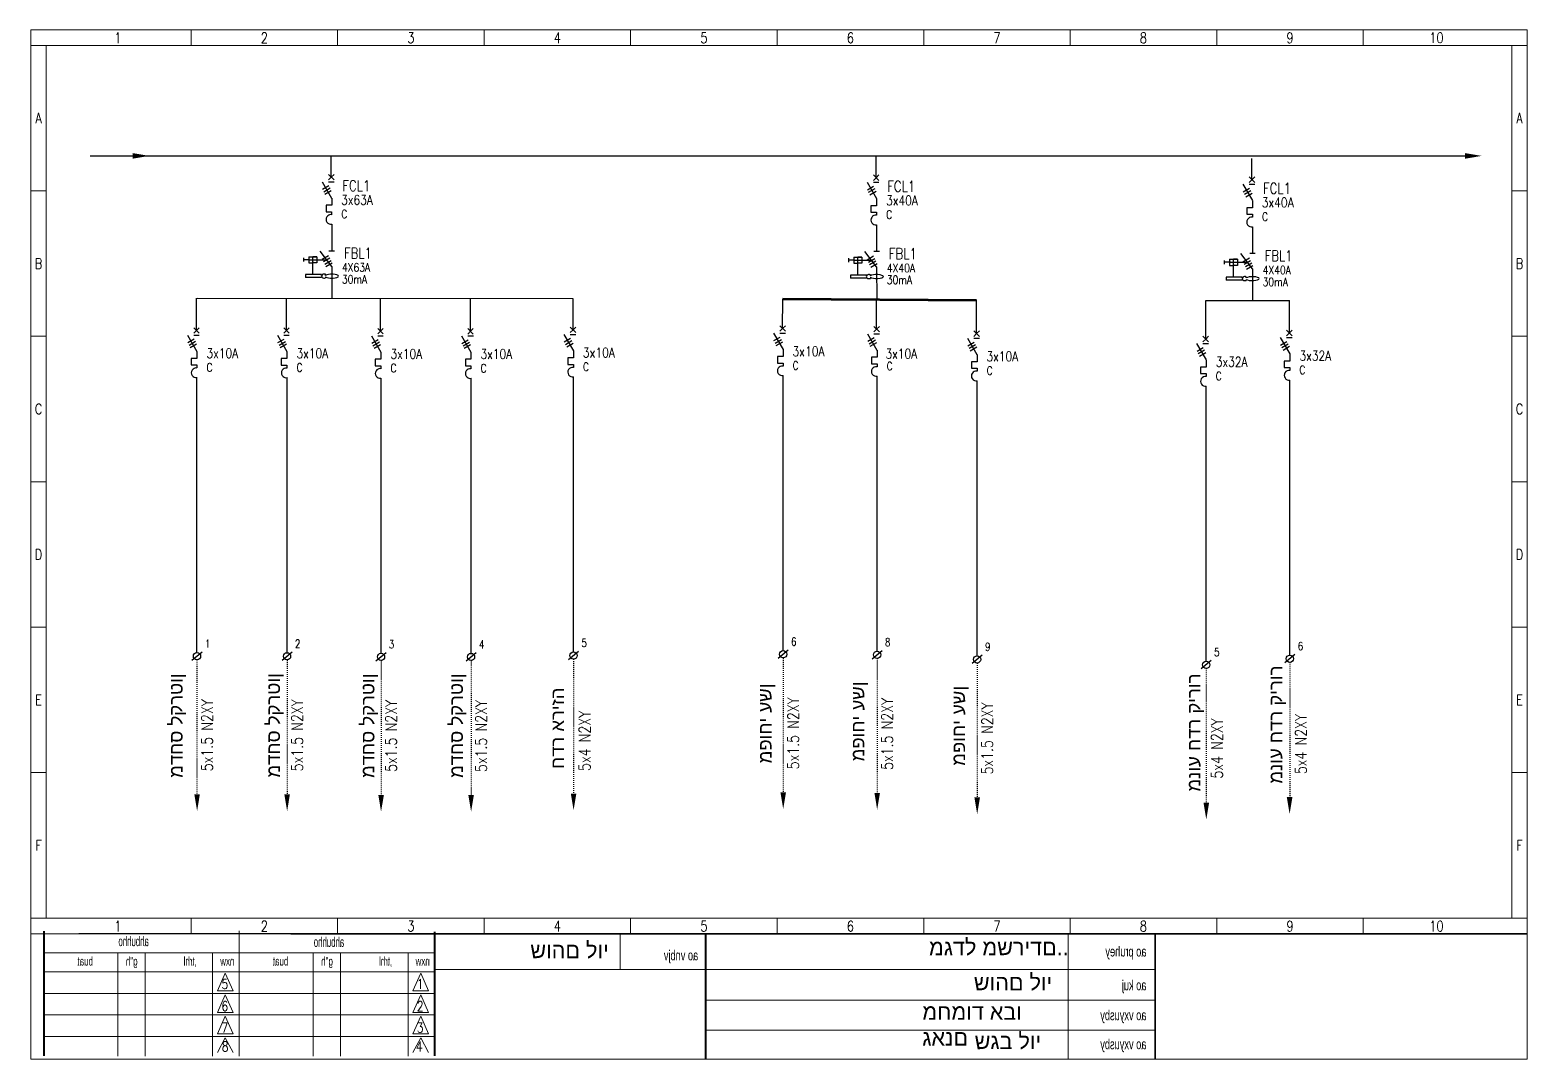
# Model space of a CAD drawing. Header units: millimetres. Extents: x 46170 to 87148, y 12751 to 40933.
# Drawn here: x 81922 to 86384, y 16882 to 19950 of the extents above; entities that cross this region are included whole.
import ezdxf
from ezdxf.enums import TextEntityAlignment as Align

# ---------------------------------------------------------------- set-up
doc = ezdxf.new("R2010")
doc.units = ezdxf.units.MM
doc.linetypes.add('ACAD_ISO03W100', pattern=[30, 12, -18])
doc.layers.add('A3', color=3, linetype='Continuous')
doc.styles.add('ROMANS', font='romans.shx')
doc.styles.get("Standard").update_dxf_attribs({"font": 'arial.ttf'})
doc.styles.add('TECHNO_M', font='techno_m.shx')

msp = doc.modelspace()

# ---------------------------------------------------------------- linework, layer by layer
at = {"color": 7, "linetype": 'ByBlock', "lineweight": 13, "ltscale": 2}
for p, q in [((81924.8, 16884.8), (81924.8, 19950.1)), ((81924.8, 19950.1), (86381.9, 19950.1)), ((81924.8, 16884.8), (81924.8, 19950.1)), ((81924.8, 19950.1), (86381.9, 19950.1)), ((86335.8, 19903.5), (86335.8, 17304.1)), ((81924.8, 17304.1), (86381.9, 17304.1)), ((82545.8, 17266.5), (82545.8, 16893.8)), ((83680.4, 17256.5), (83680.4, 17151.3)), ((85014.4, 17255.3), (85014.4, 16884.8)), ((82183.9, 17200.8), (82183.9, 16893.8)), ((82265.6, 17200.8), (82265.6, 16893.8)), ((82466.4, 17200.8), (82466.4, 16893.8)), ((82765.7, 17200.8), (82765.7, 16893.8)), ((82847.5, 17200.8), (82847.5, 16893.8)), ((83048.3, 17200.8), (83048.3, 16893.8))]:
    msp.add_line(p, q, dxfattribs=at)
at = {"color": 7, "linetype": 'ByBlock', "lineweight": 13}
for p, q in [((82402.3, 19950.1), (82402.3, 19903.5)), ((82402.3, 19950.1), (82402.3, 19903.5)), ((82402.3, 19950.1), (82402.3, 19903.5)), ((82402.3, 19950.1), (82402.3, 19903.5)), ((82838.7, 19950.1), (82838.7, 19903.5)), ((82838.7, 19950.1), (82838.7, 19903.5)), ((82838.7, 19950.1), (82838.7, 19903.5)), ((82838.7, 19950.1), (82838.7, 19903.5)), ((83275.1, 19950.1), (83275.1, 19903.5)), ((83275.1, 19950.1), (83275.1, 19903.5)), ((83275.1, 19950.1), (83275.1, 19903.5)), ((83275.1, 19950.1), (83275.1, 19903.5)), ((83711.5, 19950.1), (83711.5, 19903.5)), ((83711.5, 19950.1), (83711.5, 19903.5)), ((83711.5, 19950.1), (83711.5, 19903.5)), ((83711.5, 19950.1), (83711.5, 19903.5)), ((84147.9, 19950.1), (84147.9, 19903.5)), ((84147.9, 19950.1), (84147.9, 19903.5)), ((84147.9, 19950.1), (84147.9, 19903.5)), ((84147.9, 19950.1), (84147.9, 19903.5)), ((84584.3, 19950.1), (84584.3, 19903.5)), ((84584.3, 19950.1), (84584.3, 19903.5)), ((85020.7, 19950.1), (85020.7, 19903.5)), ((85020.7, 19950.1), (85020.7, 19903.5)), ((85457.1, 19950.1), (85457.1, 19903.5)), ((85457.1, 19950.1), (85457.1, 19903.5)), ((85893.5, 19950.1), (85893.5, 19903.5)), ((85893.5, 19950.1), (85893.5, 19903.5)), ((81924.8, 19903.5), (86381.9, 19903.5)), ((81924.8, 19470.9), (81970.9, 19470.9)), ((86335.8, 19470.9), (86381.9, 19470.9)), ((81924.8, 19037.7), (81970.9, 19037.7)), ((86335.8, 19037.7), (86381.9, 19037.7)), ((81924.8, 18604.6), (81970.9, 18604.6)), ((86335.8, 18604.6), (86381.9, 18604.6)), ((81924.8, 18171.4), (81970.9, 18171.4)), ((81924.8, 18171.4), (81970.9, 18171.4)), ((86335.8, 18171.4), (86381.9, 18171.4)), ((81924.8, 17738.3), (81970.9, 17738.3)), ((86335.8, 17738.3), (86381.9, 17738.3)), ((82402.3, 17304.1), (82402.3, 17257.5)), ((82402.3, 17304.1), (82402.3, 17257.5)), ((82402.3, 17304.1), (82402.3, 17257.5)), ((82402.3, 17304.1), (82402.3, 17257.5)), ((82838.7, 17304.1), (82838.7, 17257.5)), ((82838.7, 17304.1), (82838.7, 17257.5)), ((82838.7, 17304.1), (82838.7, 17257.5)), ((82838.7, 17304.1), (82838.7, 17257.5)), ((83275.1, 17304.1), (83275.1, 17257.5)), ((83275.1, 17304.1), (83275.1, 17257.5)), ((83275.1, 17304.1), (83275.1, 17257.5)), ((83275.1, 17304.1), (83275.1, 17257.5)), ((83711.5, 17304.1), (83711.5, 17257.5)), ((83711.5, 17304.1), (83711.5, 17257.5)), ((83711.5, 17304.1), (83711.5, 17257.5)), ((83711.5, 17304.1), (83711.5, 17257.5)), ((84147.9, 17304.1), (84147.9, 17257.5)), ((84147.9, 17304.1), (84147.9, 17257.5)), ((84147.9, 17304.1), (84147.9, 17257.5)), ((84147.9, 17304.1), (84147.9, 17257.5)), ((84584.3, 17304.1), (84584.3, 17257.5)), ((84584.3, 17304.1), (84584.3, 17257.5)), ((85020.7, 17304.1), (85020.7, 17257.5)), ((85020.7, 17304.1), (85020.7, 17257.5)), ((85457.1, 17304.1), (85457.1, 17257.5)), ((85457.1, 17304.1), (85457.1, 17257.5)), ((85893.5, 17304.1), (85893.5, 17257.5)), ((85893.5, 17304.1), (85893.5, 17257.5))]:
    msp.add_line(p, q, dxfattribs=at)
at = {"color": 7, "linetype": 'Continuous', "lineweight": 13}
for p, q in [((81970.9, 19903.5), (81970.9, 17304.1)), ((83127.6, 17200.8), (81963.9, 17200.8)), ((82545.8, 17200.8), (82545.8, 17200.8)), ((83127.6, 17200.8), (83127.6, 17200.8)), ((83127.6, 17144.4), (81963.9, 17144.4)), ((85273.9, 17151.3), (83127.6, 17151.3)), ((83127.6, 17080.3), (81963.9, 17080.3)), ((83127.6, 17016.3), (81963.9, 17016.3)), ((83127.6, 16952.2), (81963.9, 16952.2)), ((82545.8, 16952.2), (82545.8, 16952.2))]:
    msp.add_line(p, q, dxfattribs=at)
at = {"color": 0, "linetype": 'ByBlock', "ltscale": 2}
for p, q in [((82101.6, 19575), (86196.5, 19575)), ((82819.7, 19511.7), (82819.7, 19575)), ((84442.8, 19510.1), (84442.8, 19573.4)), ((85562.2, 19504), (85562.2, 19567.3)), ((82418.4, 19055), (82418.5, 19151.4)), ((83540, 19149.1), (82419.9, 19150.4)), ((82686.5, 19054.8), (82686.7, 19151.1)), ((82966.4, 19053), (82966.6, 19149.4)), ((83234.6, 19052.7), (83234.8, 19149.1)), ((83539.8, 19057), (83540, 19149.1)), ((84164.2, 19060.7), (84164.4, 19149.3)), ((84444.1, 19058.9), (84444.2, 19149.1)), ((84741.9, 19045.5), (84742.1, 19145.1)), ((85424.4, 19029.5), (85424.6, 19144)), ((85673.5, 19047.5), (85674.1, 19144.5))]:
    msp.add_line(p, q, dxfattribs=at)
at = {"color": 7, "linetype": 'Continuous', "lineweight": -2}
for p, q in [((82811.5, 19519.9), (82827.9, 19503.5)), ((82819.7, 19511.7), (82811.5, 19503.5)), ((82819.7, 19511.7), (82827.9, 19519.9)), ((84434.6, 19518.3), (84451, 19501.9)), ((84442.8, 19510.1), (84434.6, 19501.9)), ((84442.8, 19510.1), (84451, 19518.3)), ((85554, 19512.2), (85570.4, 19495.8)), ((85562.2, 19504), (85554, 19495.8)), ((85562.2, 19504), (85570.4, 19512.2)), ((82811.5, 19498), (82828, 19498)), ((84434.5, 19496.5), (84451.1, 19496.5)), ((85553.9, 19490.4), (85570.5, 19490.4)), ((82820.9, 19408.8), (82820.9, 19399.9)), ((84444, 19407.3), (84444, 19398.4)), ((85563.4, 19401.2), (85563.4, 19392.3)), ((82829.6, 19291.6), (82812.8, 19291.6)), ((84452.6, 19290), (84435.9, 19290)), ((85572, 19283.9), (85555.3, 19283.9)), ((82410.2, 19063.2), (82426.6, 19046.8)), ((82418.4, 19055), (82410.2, 19046.8)), ((82418.4, 19055), (82426.6, 19063.2)), ((82678.3, 19063), (82694.7, 19046.6)), ((82686.5, 19054.8), (82678.3, 19046.6)), ((82686.5, 19054.8), (82694.7, 19063)), ((82958.2, 19061.2), (82974.6, 19044.8)), ((82966.4, 19053), (82974.6, 19061.2)), ((83226.4, 19060.9), (83242.8, 19044.5)), ((83234.6, 19052.7), (83242.8, 19060.9)), ((83531.6, 19065.1), (83548, 19048.8)), ((83539.8, 19057), (83531.6, 19048.8)), ((83539.8, 19057), (83548, 19065.1)), ((84156, 19068.9), (84172.4, 19052.5)), ((84164.2, 19060.7), (84156, 19052.5)), ((84164.2, 19060.7), (84172.4, 19068.9)), ((84435.9, 19067.1), (84452.3, 19050.7)), ((84444.1, 19058.9), (84435.9, 19050.7)), ((84444.1, 19058.9), (84452.3, 19067.1)), ((84733.8, 19053.7), (84750.1, 19037.3)), ((84741.9, 19045.5), (84750.1, 19053.7)), ((85665.3, 19055.7), (85681.7, 19039.3)), ((85673.5, 19047.5), (85681.7, 19055.7)), ((82410.1, 19041.4), (82426.7, 19041.4)), ((82678.3, 19041.1), (82694.8, 19041.1)), ((82966.4, 19053), (82958.2, 19044.8)), ((82958.2, 19039.3), (82974.7, 19039.3)), ((83226.3, 19039), (83242.9, 19039)), ((83234.6, 19052.7), (83226.4, 19044.5)), ((83531.6, 19043.3), (83548.1, 19043.3)), ((84156, 19047.1), (84172.5, 19047.1)), ((84435.8, 19045.3), (84452.4, 19045.3)), ((84733.7, 19031.9), (84750.3, 19031.9)), ((84741.9, 19045.5), (84733.8, 19037.3)), ((85416.2, 19037.7), (85432.6, 19021.3)), ((85424.4, 19029.5), (85416.2, 19021.3)), ((85416.2, 19015.8), (85432.7, 19015.8)), ((85424.4, 19029.5), (85432.6, 19037.7)), ((85673.5, 19047.5), (85665.3, 19039.3)), ((85665.3, 19033.9), (85681.8, 19033.9)), ((82419.6, 18952.2), (82419.6, 18943.3)), ((82687.8, 18951.9), (82687.8, 18943)), ((82967.6, 18950.1), (82967.6, 18941.2)), ((83235.8, 18949.8), (83235.8, 18940.9)), ((83541, 18954.1), (83541, 18945.2)), ((84165.4, 18957.9), (84165.4, 18949)), ((84445.3, 18956.1), (84445.3, 18947.2)), ((84743.2, 18942.7), (84743.2, 18933.8)), ((85425.6, 18926.6), (85425.6, 18917.7)), ((85674.7, 18944.7), (85674.7, 18935.8))]:
    msp.add_line(p, q, dxfattribs=at)
at = {"color": 7, "linetype": 'ByBlock', "lineweight": -2}
for p, q in [((82792.7, 19498), (82820.8, 19449.4)), ((84415.8, 19496.5), (84443.9, 19447.8)), ((85535.2, 19490.4), (85563.3, 19441.7)), ((82821, 19428.1), (82804.2, 19428.1)), ((82804.2, 19428.1), (82804.2, 19408.8)), ((82821, 19449.2), (82821, 19428.1)), ((84444, 19426.5), (84427.3, 19426.5)), ((84427.3, 19426.5), (84427.3, 19407.3)), ((84444, 19447.6), (84444, 19426.5)), ((85563.4, 19420.4), (85546.7, 19420.4)), ((85546.7, 19420.4), (85546.7, 19401.2)), ((85563.4, 19441.6), (85563.4, 19420.4)), ((82804.2, 19408.8), (82820.9, 19408.8)), ((84427.3, 19407.3), (84444, 19407.3)), ((85546.7, 19401.2), (85563.4, 19401.2)), ((82821.2, 19245.9), (82786.2, 19291.6)), ((84444.2, 19244.3), (84409.3, 19290)), ((85563.6, 19238.2), (85528.7, 19283.9)), ((82737.1, 19271.5), (82737.1, 19260)), ((82755.3, 19265.7), (82737.1, 19265.7)), ((82752.8, 19274.8), (82776.9, 19274.8)), ((82752.8, 19274.8), (82752.8, 19256.7)), ((82752.8, 19256.7), (82764.8, 19256.7)), ((82755.3, 19265.7), (82774.4, 19265.7)), ((82764.8, 19221.4), (82764.8, 19274.8)), ((82776.9, 19274.8), (82764.8, 19274.8)), ((82764.8, 19272), (82764.8, 19273.3)), ((82764.8, 19259.4), (82764.8, 19258.2)), ((82776.9, 19256.7), (82764.8, 19256.7)), ((82774.4, 19265.7), (82806, 19265.7)), ((82776.9, 19274.8), (82776.9, 19256.7)), ((84360.1, 19269.9), (84360.1, 19258.4)), ((84378.3, 19264.1), (84360.1, 19264.1)), ((84375.9, 19273.2), (84399.9, 19273.2)), ((84375.9, 19273.2), (84375.9, 19255.1)), ((84375.9, 19255.1), (84387.9, 19255.1)), ((84378.3, 19264.1), (84397.5, 19264.1)), ((84387.9, 19219.8), (84387.9, 19273.2)), ((84399.9, 19273.2), (84387.9, 19273.2)), ((84387.9, 19270.4), (84387.9, 19271.7)), ((84387.9, 19257.9), (84387.9, 19256.6)), ((84399.9, 19255.1), (84387.9, 19255.1)), ((84397.5, 19264.1), (84429, 19264.1)), ((84399.9, 19273.2), (84399.9, 19255.1)), ((85479.5, 19263.8), (85479.5, 19252.3)), ((85497.7, 19258.1), (85479.5, 19258.1)), ((85495.3, 19267.1), (85519.3, 19267.1)), ((85495.3, 19267.1), (85495.3, 19249)), ((85495.3, 19249), (85507.3, 19249)), ((85497.7, 19258.1), (85516.9, 19258.1)), ((85507.3, 19213.8), (85507.3, 19267.1)), ((85519.3, 19267.1), (85507.3, 19267.1)), ((85507.3, 19264.4), (85507.3, 19265.6)), ((85507.3, 19251.8), (85507.3, 19250.5)), ((85519.3, 19249), (85507.3, 19249)), ((85516.9, 19258.1), (85548.4, 19258.1)), ((85519.3, 19267.1), (85519.3, 19249)), ((82790.5, 19221.4), (82742.9, 19221.4)), ((82742.9, 19221.4), (82742.9, 19212.7)), ((82790.5, 19212.7), (82742.9, 19212.7)), ((82790.5, 19218.7), (82790.5, 19221.4)), ((82792.2, 19218.7), (82790.5, 19218.7)), ((82792.2, 19215.4), (82790.5, 19215.4)), ((82790.5, 19215.4), (82790.5, 19212.7)), ((82792.2, 19221.1), (82792.2, 19218.7)), ((82792.2, 19213), (82792.2, 19215.4)), ((82802.6, 19219.2), (82802.6, 19222.3)), ((82802.6, 19214.9), (82802.6, 19211.8)), ((82802.6, 19214.9), (82802.6, 19211.8)), ((84413.6, 19219.8), (84365.9, 19219.8)), ((84365.9, 19219.8), (84365.9, 19211.1)), ((84413.6, 19211.1), (84365.9, 19211.1)), ((84413.6, 19217.1), (84413.6, 19219.8)), ((84415.3, 19217.1), (84413.6, 19217.1)), ((84415.3, 19213.8), (84413.6, 19213.8)), ((84413.6, 19213.8), (84413.6, 19211.1)), ((84415.3, 19219.5), (84415.3, 19217.1)), ((84415.3, 19211.4), (84415.3, 19213.8)), ((84425.6, 19217.6), (84425.6, 19220.7)), ((84425.6, 19213.3), (84425.6, 19210.2)), ((84425.6, 19213.3), (84425.6, 19210.2)), ((85533, 19213.8), (85485.3, 19213.8)), ((85485.3, 19213.8), (85485.3, 19205)), ((85533, 19205), (85485.3, 19205)), ((85533, 19211), (85533, 19213.8)), ((85534.7, 19211), (85533, 19211)), ((85534.7, 19207.7), (85533, 19207.7)), ((85533, 19207.7), (85533, 19205)), ((85534.7, 19213.5), (85534.7, 19211)), ((85534.7, 19205.3), (85534.7, 19207.7)), ((85545, 19211.5), (85545, 19214.6)), ((85545, 19207.2), (85545, 19204.2)), ((85545, 19207.2), (85545, 19204.2)), ((82391.4, 19041.4), (82419.5, 18992.7)), ((82659.5, 19041.1), (82687.6, 18992.4)), ((82939.4, 19039.3), (82967.5, 18990.6)), ((83207.6, 19039), (83235.7, 18990.4)), ((83512.8, 19043.3), (83540.9, 18994.6)), ((84137.2, 19047.1), (84165.3, 18998.4)), ((84417.1, 19045.3), (84445.2, 18996.6)), ((84715, 19031.9), (84743.1, 18983.2)), ((85397.4, 19015.8), (85425.5, 18967.1)), ((85646.5, 19033.9), (85674.6, 18985.2)), ((82419.6, 18971.4), (82402.9, 18971.4)), ((82402.9, 18971.4), (82402.9, 18952.2)), ((82419.6, 18992.6), (82419.6, 18971.4)), ((82687.8, 18971.1), (82671, 18971.1)), ((82671, 18971.1), (82671, 18951.9)), ((82687.8, 18992.3), (82687.8, 18971.1)), ((82967.6, 18969.3), (82950.9, 18969.3)), ((82950.9, 18969.3), (82950.9, 18950.1)), ((82967.6, 18990.5), (82967.6, 18969.3)), ((83235.8, 18969.1), (83219.1, 18969.1)), ((83219.1, 18969.1), (83219.1, 18949.8)), ((83235.8, 18990.2), (83235.8, 18969.1)), ((83541, 18973.3), (83524.3, 18973.3)), ((83524.3, 18973.3), (83524.3, 18954.1)), ((83541, 18994.5), (83541, 18973.3)), ((84165.5, 18977.1), (84148.7, 18977.1)), ((84148.7, 18977.1), (84148.7, 18957.9)), ((84165.5, 18998.3), (84165.5, 18977.1)), ((84445.3, 18975.3), (84428.6, 18975.3)), ((84428.6, 18975.3), (84428.6, 18956.1)), ((84445.3, 18996.5), (84445.3, 18975.3)), ((84743.2, 18983.1), (84743.2, 18961.9)), ((85425.7, 18967), (85425.7, 18945.8)), ((85674.8, 18985.1), (85674.8, 18963.9)), ((82402.9, 18952.2), (82419.6, 18952.2)), ((82671, 18951.9), (82687.8, 18951.9)), ((82950.9, 18950.1), (82967.6, 18950.1)), ((83219.1, 18949.8), (83235.8, 18949.8)), ((83524.3, 18954.1), (83541, 18954.1)), ((84148.7, 18957.9), (84165.4, 18957.9)), ((84428.6, 18956.1), (84445.3, 18956.1)), ((84743.2, 18961.9), (84726.5, 18961.9)), ((84726.5, 18961.9), (84726.5, 18942.7)), ((84726.5, 18942.7), (84743.2, 18942.7)), ((85425.7, 18945.8), (85408.9, 18945.8)), ((85408.9, 18945.8), (85408.9, 18926.6)), ((85408.9, 18926.6), (85425.6, 18926.6)), ((85674.8, 18963.9), (85658, 18963.9)), ((85658, 18963.9), (85658, 18944.7)), ((85658, 18944.7), (85674.7, 18944.7))]:
    msp.add_line(p, q, dxfattribs=at)
at = {"lineweight": -2}
for p, q in [((82793.8, 19475.6), (82812.3, 19486.4)), ((82797.4, 19468.4), (82816.3, 19479.5)), ((82801, 19460.9), (82819.9, 19472)), ((84416.9, 19474.1), (84435.3, 19484.9)), ((84420.4, 19466.8), (84439.4, 19477.9)), ((84424, 19459.3), (84443, 19470.4)), ((85536.3, 19468), (85554.7, 19478.8)), ((85539.8, 19460.7), (85558.8, 19471.8)), ((85543.4, 19453.3), (85562.4, 19464.4)), ((82793, 19267.5), (82811.9, 19278.6)), ((84416, 19265.9), (84435, 19277)), ((82796.5, 19260.2), (82815.5, 19271.3)), ((82800.1, 19252.7), (82819.1, 19263.8)), ((82803.7, 19245.3), (82822.7, 19256.4)), ((84419.6, 19258.6), (84438.5, 19269.7)), ((84423.2, 19251.2), (84442.1, 19262.2)), ((84426.8, 19243.7), (84445.7, 19254.8)), ((85535.4, 19259.8), (85554.4, 19270.9)), ((85539, 19252.5), (85557.9, 19263.6)), ((85542.6, 19245.1), (85561.5, 19256.2)), ((85546.2, 19237.6), (85565.1, 19248.7)), ((82392.5, 19019), (82410.9, 19029.8)), ((82396, 19011.7), (82415, 19022.8)), ((82399.6, 19004.2), (82418.6, 19015.3)), ((82660.6, 19018.7), (82679.1, 19029.5)), ((82664.2, 19011.4), (82683.1, 19022.5)), ((82667.8, 19004), (82686.7, 19015.1)), ((82940.5, 19016.9), (82959, 19027.7)), ((82944, 19009.6), (82963, 19020.7)), ((82947.6, 19002.2), (82966.6, 19013.3)), ((83208.7, 19016.6), (83227.1, 19027.4)), ((83212.2, 19009.4), (83231.2, 19020.5)), ((83215.8, 19001.9), (83234.8, 19013)), ((83513.9, 19020.9), (83532.4, 19031.7)), ((83517.4, 19013.6), (83536.4, 19024.7)), ((83521, 19006.2), (83540, 19017.3)), ((84138.3, 19024.7), (84156.8, 19035.5)), ((84141.8, 19017.4), (84160.8, 19028.5)), ((84145.4, 19009.9), (84164.4, 19021)), ((84418.2, 19022.9), (84436.6, 19033.7)), ((84421.7, 19015.6), (84440.7, 19026.7)), ((84425.3, 19008.2), (84444.3, 19019.3)), ((84716.1, 19009.5), (84734.5, 19020.3)), ((84719.6, 19002.2), (84738.6, 19013.3)), ((85647.6, 19011.5), (85666.1, 19022.3)), ((85651.2, 19004.2), (85670.1, 19015.3)), ((84723.2, 18994.7), (84742.2, 19005.8)), ((85398.5, 18993.4), (85417, 19004.2)), ((85402.1, 18986.1), (85421, 18997.2)), ((85405.7, 18978.7), (85424.6, 18989.8)), ((85654.8, 18996.7), (85673.7, 19007.8))]:
    msp.add_line(p, q, dxfattribs=at)
at = {"linetype": 'ByBlock', "ltscale": 2}
for p, q in [((82821.2, 19371.5), (82821.2, 19291.6)), ((84444.2, 19369.9), (84444.2, 19290)), ((85563.6, 19363.8), (85563.6, 19283.9)), ((82821.2, 19245.9), (82821.2, 19149.2)), ((84444.2, 19244.3), (84444.3, 19147.6)), ((85563.6, 19238.2), (85563.6, 19143.1)), ((84165.7, 18101.3), (84165.7, 18920.5)), ((82419.8, 18095.6), (82419.8, 18914.8)), ((82688, 18095.3), (82688, 18914.5)), ((82967.9, 18093.5), (82967.9, 18912.7)), ((83236, 18093.3), (83236, 18912.5)), ((83541.3, 18097.5), (83541.3, 18916.7)), ((84445.5, 18099.5), (84445.5, 18918.7)), ((84743.4, 18086.1), (84743.4, 18905.3)), ((85425.9, 18070), (85425.9, 18889.2)), ((85675, 18088.1), (85675, 18907.3))]:
    msp.add_line(p, q, dxfattribs=at)
at = {"lineweight": 53}
msp.add_line((84164.4, 19149.3), (84742.1, 19145.1), dxfattribs=at)
msp.add_line((85424.6, 19144), (85674.1, 19144.5))
at = {"color": 7, "ltscale": 2}
for p, q in [((82434.8, 18097.3), (82404.9, 18072.3)), ((82703, 18097), (82673.1, 18072)), ((82982.8, 18095.2), (82952.9, 18070.3)), ((83251, 18094.9), (83221.1, 18070)), ((83556.2, 18099.2), (83526.3, 18074.2)), ((84180.6, 18103), (84150.7, 18078)), ((84460.5, 18101.2), (84430.6, 18076.2)), ((84758.4, 18087.8), (84728.5, 18062.8)), ((85440.8, 18071.7), (85410.9, 18046.7)), ((85689.9, 18089.8), (85660.1, 18064.8))]:
    msp.add_line(p, q, dxfattribs=at)
at = {"linetype": 'ACAD_ISO03W100', "ltscale": 0.2}
for p, q in [((82419.8, 18074), (82419.8, 17668.3)), ((82688, 18073.7), (82688, 17668)), ((82967.9, 18071.9), (82967.9, 17666.2)), ((83541.3, 18075.9), (83541.3, 17670.2)), ((84165.7, 18079.7), (84165.7, 17674)), ((84445.5, 18077.9), (84445.5, 17672.2)), ((83236, 18071.6), (83236, 17666)), ((84743.4, 18064.5), (84743.4, 17658.8)), ((85425.9, 18048.4), (85425.9, 17642.7)), ((85675, 18066.5), (85675, 17660.8))]:
    msp.add_line(p, q, dxfattribs=at)
at = {"color": 7, "lineweight": 13}
for p, q in [((82504.2, 17140.4), (82480.7, 17087.8)), ((82504.2, 17140.4), (82527.8, 17087.8)), ((83086.1, 17140.4), (83062.5, 17087.8)), ((83086.1, 17140.4), (83109.7, 17087.8)), ((82480.7, 17087.8), (82527.8, 17087.8)), ((82504.2, 17076.4), (82480.7, 17023.7)), ((82504.2, 17076.4), (82527.8, 17023.7)), ((83062.5, 17087.8), (83109.7, 17087.8)), ((83086.1, 17076.4), (83062.5, 17023.7)), ((83086.1, 17076.4), (83109.7, 17023.7)), ((82480.7, 17023.7), (82527.8, 17023.7)), ((82504.2, 17012.3), (82480.7, 16959.7)), ((82504.2, 17012.3), (82527.8, 16959.7)), ((83062.5, 17023.7), (83109.7, 17023.7)), ((83086.1, 17012.3), (83062.5, 16959.7)), ((83086.1, 17012.3), (83109.7, 16959.7)), ((82480.7, 16959.7), (82527.8, 16959.7)), ((83062.5, 16959.7), (83109.7, 16959.7)), ((82504.2, 16948.3), (82480.7, 16904.6)), ((82504.2, 16948.3), (82527.8, 16904.6)), ((83086.1, 16948.3), (83062.5, 16904.6)), ((83086.1, 16948.3), (83109.7, 16904.6))]:
    msp.add_line(p, q, dxfattribs=at)
at = {"color": 7, "lineweight": 13, "ltscale": 2}
for p, q in [((83934.8, 17060.1), (85273.9, 17060.1)), ((83934.8, 16971.2), (85273.9, 16971.2))]:
    msp.add_line(p, q, dxfattribs=at)
at = {"color": 7, "linetype": 'ByBlock', "lineweight": 13, "ltscale": 2}
for points in [[(81924.8, 16884.8), (86381.9, 16884.8), (86381.9, 19950.1), (81924.8, 19950.1)], [(81924.8, 19950.1), (86381.9, 19950.1), (86381.9, 16884.8), (81924.8, 16884.8)], [(81924.8, 16884.8), (86381.9, 16884.8), (86381.9, 19950.1), (81924.8, 19950.1)], [(81924.8, 19950.1), (86381.9, 19950.1), (86381.9, 16884.8), (81924.8, 16884.8)], [(81924.8, 17304.1), (86381.9, 17304.1), (86381.9, 17257.5), (81924.8, 17257.5)]]:
    msp.add_lwpolyline(points, close=True, dxfattribs=at)
at = {"color": 7, "linetype": 'ByBlock', "lineweight": 13, "ltscale": 2, "const_width": 5}
msp.add_lwpolyline([(81924.8, 17257.5), (86381.9, 17257.5), (86381.9, 17257.5), (81924.8, 17257.5)], close=True, dxfattribs=at)
at = {"color": 7, "ltscale": 2}
for centre in [(82419.8, 18084.8), (82688, 18084.5), (82967.9, 18082.7), (83236, 18082.5), (83541.3, 18086.7), (84165.7, 18090.5), (84445.5, 18088.7), (84743.4, 18075.3), (85675, 18077.3), (85425.9, 18059.2)]:
    msp.add_circle(centre, 10.8, dxfattribs=at)
at = {"color": 7, "linetype": 'ByBlock', "lineweight": -2}
for centre, radius, start, end in [((82818.7, 19385.7), 14.4, 80.8849, 280.1182), ((84441.7, 19384.1), 14.4, 80.8849, 280.1182), ((85561.1, 19378), 14.4, 80.8849, 280.1182), ((82798.4, 19212.5), 10.6, 66.8973, 125.6982), ((82798.4, 19221.6), 10.6, 234.3018, 293.1027), ((84421.5, 19210.9), 10.6, 66.8973, 125.6982), ((84421.5, 19220), 10.6, 234.3018, 293.1027), ((85540.9, 19204.9), 10.6, 66.8973, 125.6982), ((85540.9, 19213.9), 10.6, 234.3018, 293.1027), ((82417.3, 18929), 14.4, 80.8849, 280.1182), ((82685.5, 18928.7), 14.4, 80.8849, 280.1182), ((82965.3, 18927), 14.4, 80.8849, 280.1182), ((83233.5, 18926.7), 14.4, 80.8849, 280.1182), ((83538.7, 18930.9), 14.4, 80.8849, 280.1182), ((84163.1, 18934.7), 14.4, 80.8849, 280.1182), ((84443, 18932.9), 14.4, 80.8849, 280.1182), ((84740.9, 18919.5), 14.4, 80.8849, 280.1182), ((85672.5, 18921.5), 14.4, 80.8849, 280.1182), ((85423.4, 18903.4), 14.4, 80.8849, 280.1182)]:
    msp.add_arc(centre, radius, start, end, dxfattribs=at)
for centre in [(82821.2, 19217), (84444.2, 19215.5), (85563.6, 19209.4)]:
    msp.add_ellipse(centre, major_axis=(-20, 0), ratio=0.292341, start_param=0.37335, end_param=5.909835, dxfattribs=at)
at = {"color": 7, "linetype": 'ByBlock', "lineweight": -2, "ltscale": 30}
for points in [[(82227.7, 19583.3), (82277.7, 19575), (82227.7, 19566.6)], [(86196.5, 19583.3), (86246.5, 19575), (86196.5, 19566.6)], [(82428.4, 17673.8), (82420.1, 17623.8), (82411.8, 17673.8)], [(82696.6, 17673.6), (82688.3, 17623.6), (82679.9, 17673.6)], [(82976.5, 17671.8), (82968.1, 17621.8), (82959.8, 17671.8)], [(83244.6, 17671.5), (83236.3, 17621.5), (83228, 17671.5)], [(83549.8, 17675.8), (83541.5, 17625.8), (83533.2, 17675.8)], [(84174.3, 17679.5), (84165.9, 17629.5), (84157.6, 17679.5)], [(84454.1, 17677.8), (84445.8, 17627.8), (84437.5, 17677.8)], [(84752, 17664.3), (84743.7, 17614.3), (84735.3, 17664.3)], [(85434.5, 17648.3), (85426.1, 17598.3), (85417.8, 17648.3)], [(85682.6, 17665), (85674.2, 17615), (85665.9, 17665)]]:
    msp.add_solid(points, dxfattribs=at)
at = {"layer": 'A3', "color": 7, "lineweight": 13, "const_width": 5.63}
for points in [[(81963.9, 16893.8), (81963.9, 17266.5)], [(83127.6, 16893.8), (83127.6, 17264.4)], [(83934.8, 16884.8), (83934.8, 17259)], [(85273.9, 16884.8), (85273.9, 17256.2)]]:
    msp.add_lwpolyline(points, dxfattribs=at)

# ---------------------------------------------------------------- texts
at = {"color": 7, "lineweight": 13, "style": 'ROMANS', "width": 0.8}
for s, height, p in [('1', 31.1, (82184.1, 19926.8)), ('1', 31.1, (82184.1, 19926.8)), ('1', 31.1, (82184.1, 19926.8)), ('1', 31.1, (82184.1, 19926.8)), ('2', 31.1, (82620.5, 19926.8)), ('2', 31.1, (82620.5, 19926.8)), ('2', 31.1, (82620.5, 19926.8)), ('2', 31.1, (82620.5, 19926.8)), ('3', 31.1, (83056.9, 19926.8)), ('3', 31.1, (83056.9, 19926.8)), ('3', 31.1, (83056.9, 19926.8)), ('3', 31.1, (83056.9, 19926.8)), ('4', 31.1, (83493.3, 19926.8)), ('4', 31.1, (83493.3, 19926.8)), ('4', 31.1, (83493.3, 19926.8)), ('4', 31.1, (83493.3, 19926.8)), ('5', 31.1, (83929.7, 19926.8)), ('5', 31.1, (83929.7, 19926.8)), ('5', 31.1, (83929.7, 19926.8)), ('5', 31.1, (83929.7, 19926.8)), ('6', 31.1, (84366.1, 19926.8)), ('6', 31.1, (84366.1, 19926.8)), ('7', 31.1, (84802.5, 19926.8)), ('7', 31.1, (84802.5, 19926.8)), ('8', 31.1, (85238.9, 19926.8)), ('8', 31.1, (85238.9, 19926.8)), ('9', 31.1, (85675.3, 19926.8)), ('9', 31.1, (85675.3, 19926.8)), ('10', 31.06, (86111.7, 19926.8)), ('10', 31.06, (86111.7, 19926.8)), ('A', 30.7, (81948, 19687.5)), ('A', 30.7, (86359, 19687.5)), ('B', 30.7, (81948, 19254.3)), ('B', 30.7, (86359, 19254.3)), ('C', 30.7, (81948, 18821.1)), ('C', 30.7, (86359, 18821.1)), ('D', 30.7, (81948, 18388)), ('D', 30.7, (86359, 18388)), ('E', 30.7, (81948, 17954.8)), ('E', 30.7, (86359, 17954.8)), ('F', 30.7, (81948, 17521.7)), ('F', 30.7, (86359, 17521.7)), ('1', 31.1, (82184.1, 17280.8)), ('1', 31.1, (82184.1, 17280.8)), ('1', 31.1, (82184.1, 17280.8)), ('1', 31.1, (82184.1, 17280.8)), ('2', 31.1, (82620.5, 17280.8)), ('2', 31.1, (82620.5, 17280.8)), ('2', 31.1, (82620.5, 17280.8)), ('2', 31.1, (82620.5, 17280.8)), ('3', 31.1, (83056.9, 17280.8)), ('3', 31.1, (83056.9, 17280.8)), ('3', 31.1, (83056.9, 17280.8)), ('3', 31.1, (83056.9, 17280.8)), ('4', 31.1, (83493.3, 17280.8)), ('4', 31.1, (83493.3, 17280.8)), ('4', 31.1, (83493.3, 17280.8)), ('4', 31.1, (83493.3, 17280.8)), ('5', 31.1, (83929.7, 17280.8)), ('5', 31.1, (83929.7, 17280.8)), ('5', 31.1, (83929.7, 17280.8)), ('5', 31.1, (83929.7, 17280.8)), ('6', 31.1, (84366.1, 17280.8)), ('6', 31.1, (84366.1, 17280.8)), ('7', 31.1, (84802.5, 17280.8)), ('7', 31.1, (84802.5, 17280.8)), ('8', 31.1, (85238.9, 17280.8)), ('8', 31.1, (85238.9, 17280.8)), ('9', 31.1, (85675.3, 17280.8)), ('9', 31.1, (85675.3, 17280.8)), ('10', 31.06, (86111.7, 17280.8)), ('10', 31.06, (86111.7, 17280.8))]:
    msp.add_text(s, height=height, dxfattribs=at).set_placement(p, align=Align.MIDDLE)
at = {"color": 7, "lineweight": -2, "style": 'ROMANS', "width": 0.8}
for s, height, p in [('FCL1', 32, (82852.7, 19469.9, -75649.1)), ('FCL1', 32, (84475.7, 19468.3, -75649.1)), ('3x63A', 29, (82849.5, 19429.5, -75649.1)), ('3x40A', 29, (84472.5, 19427.9, -75649.1)), ('FCL1', 32, (85595.1, 19462.3, -75649.1)), ('C', 25, (82849.5, 19389.1, -75649.1)), ('C', 25, (84472.5, 19387.5, -75649.1)), ('3x40A', 29, (85591.9, 19421.8, -75649.1)), ('C', 25, (85591.9, 19381.4, -75649.1)), ('FBL1', 32, (82857.5, 19269.3, -75649.1)), ('FBL1', 32, (84480.5, 19267.8, -75649.1)), ('FBL1', 32, (85599.9, 19261.7, -75649.1)), ('4X63A', 25, (82851.7, 19230.2, -75649.1)), ('4X40A', 25, (84474.7, 19228.6, -75649.1)), ('4X40A', 25, (85594.1, 19222.5, -75649.1)), ('30mA', 25, (82851.4, 19194.9, -75649.1)), ('30mA', 25, (84474.4, 19193.3, -75649.1)), ('30mA', 25, (85593.8, 19187.2, -75649.1)), ('3x10A', 29, (82448.1, 18972.8, -75649.1)), ('3x10A', 29, (82716.3, 18972.5, -75649.1)), ('3x10A', 29, (82996.2, 18970.8, -75649.1)), ('3x10A', 29, (83264.3, 18970.5, -75649.1)), ('3x10A', 29, (83569.5, 18974.7, -75649.1)), ('3x10A', 29, (84194, 18978.5, -75649.1)), ('3x10A', 29, (84470.3, 18971.3, -75649.1)), ('3x10A', 29, (84771.7, 18963.3, -75649.1)), ('3x32A', 29, (85454.2, 18947.2, -75649.1)), ('3x32A', 29, (85703.3, 18965.3, -75649.1)), ('C', 25, (82448.1, 18932.4, -75649.1)), ('C', 25, (82716.3, 18932.2, -75649.1)), ('C', 25, (82996.2, 18930.4, -75649.1)), ('C', 25, (83264.3, 18930.1, -75649.1)), ('C', 25, (83569.5, 18934.3, -75649.1)), ('C', 25, (84194, 18938.1, -75649.1)), ('C', 25, (84473.8, 18936.3, -75649.1)), ('C', 25, (84771.7, 18922.9, -75649.1)), ('C', 25, (85454.2, 18906.8, -75649.1)), ('C', 25, (85703.3, 18924.9, -75649.1))]:
    msp.add_text(s, height=height, dxfattribs=at).set_placement(p)
at = {"color": 7, "lineweight": 13, "style": 'ROMANS', "width": 0.8}
for s, height, p in [('1', 24, (82443.1, 18110.4, -75649.1)), ('2', 24, (82711.3, 18110.2, -75649.1)), ('3', 24, (82991.2, 18108.4, -75649.1)), ('4', 24, (83259.3, 18108.1, -75649.1)), ('5', 24, (83564.6, 18112.4, -75649.1)), ('6', 24, (84189, 18116.1, -75649.1)), ('8', 24, (84468.8, 18114.4, -75649.1)), ('9', 24, (84766.7, 18100.9, -75649.1)), ('6', 24, (85698.3, 18102.9, -75649.1)), ('5', 24, (85449.2, 18084.9, -75649.1)), ('5', 29, (82493.1, 17093.9)), ('1', 29, (83075, 17093.9)), ('6', 29, (82493.1, 17028)), ('2', 29, (83075, 17028)), ('7', 29, (82493.1, 16963.7)), ('3', 29, (83075, 16963.7)), ('8', 29, (82493.9, 16907.8)), ('4', 29, (83072.1, 16907.8))]:
    msp.add_text(s, height=height, dxfattribs=at).set_placement(p)
at = {"color": 7, "lineweight": -2, "style": 'ROMANS', "width": 0.8}
for s, p in [('5x1.5 N2XY', (82467, 17742.1, -82790.4)), ('5x1.5 N2XY', (82735.2, 17741.9, -82790.4)), ('5x1.5 N2XY', (83015, 17740.1, -82790.4)), ('5x1.5 N2XY', (83283.2, 17739.8, -82790.4)), ('5x1.5 N2XY', (84212.8, 17747.8, -82790.4)), ('5x1.5 N2XY', (84492.7, 17746.1, -82790.4)), ('5x1.5 N2XY', (84790.6, 17732.6, -82790.4)), ('5x4 N2XY', (83591.4, 17742.9, -82790.4)), ('5x4 N2XY', (85475, 17720.3, -82790.4)), ('5x4 N2XY', (85725, 17733.4, -82790.4))]:
    msp.add_text(s, height=34.2, rotation=90, dxfattribs=at).set_placement(p)
at = {"color": 7, "lineweight": 13, "style": 'TECHNO_M', "text_generation_flag": 2}
for s, height, width, p in [('ahbuhho', 29, 0.7, (82276.3, 17221.2)), ('ahbuhho', 29, 0.7, (82858.2, 17219.1)), ('buat', 25.81, 0.8, (82109.9, 17163.4)), ('g"h', 25.81, 0.8, (82242.8, 17163.4)), (',trhl', 25.81, 0.8, (82419.4, 17163.4)), ('nxw', 25.81, 0.8, (82531.1, 17163.4)), ('buat', 25.81, 0.8, (82691.8, 17163.4)), ('g"h', 25.81, 0.8, (82824.6, 17163.4)), (',trhl', 25.81, 0.8, (83001.3, 17163.4)), ('nxw', 25.81, 0.8, (83113, 17163.4)), ('ao vnbjv ', 30, 0.8, (83912.7, 17178.9)), ('ao pruhey', 30, 0.8, (85247.8, 17190.4)), ('ao kuj', 30, 0.8, (85247.8, 17089.9)), ('ao vxyusby', 30, 0.8, (85247.8, 17000.7)), ('ao vxyusby', 30, 0.8, (85247.8, 16914.3))]:
    msp.add_text(s, height=height, dxfattribs=dict(at, width=width)).set_placement(p)
at = {"attachment_point": 1, "rotation": 90}
for s, insert, char_height in [('מדחס לקרטון', (82337.4, 17722.5), 39.375), ('מדחס לקרטון', (82627.5, 17723.3), 39.375), ('מדחס לקרטון', (82908.7, 17722), 39.375), ('מדחס לקרטון', (83172.4, 17722.2), 39.375), ('\\pxt3;מנוע חדר קירור', (85369.2, 17681.6), 39.375), ('\\pxt3;מנוע חדר קירור', (85613, 17705.2), 39.375), ('\\pxt3;חדר אריזה', (83473.7, 17749), 39.375), ('מפוחי עשן', (84091.8, 17765.6), 39.38), ('מפוחי עשן', (84368.2, 17771.6), 39.38), ('מפוחי עשן', (84668.3, 17758.4), 39.38)]:
    msp.add_mtext_dynamic_manual_height_columns(s, width=4250.721, gutter_width=196.9, heights=[0], dxfattribs=dict(at, insert=insert, char_height=char_height))
at = {"lineweight": 53, "attachment_point": 1}
for s, insert, char_height in [('שוהם לוי', (83412.7, 17231.4), 46.03), ('מגדל משרידם..', (84600.2, 17240.2), 46.033), ('שוהם לוי', (84733.8, 17135.5), 46.03), ('מחמוד אבו גאנם', (84580.3, 17048), 46.033), ('שגב לוי', (84736.2, 16960.5), 46.03)]:
    msp.add_mtext_dynamic_manual_height_columns(s, width=421.091, gutter_width=230.2, heights=[234.7], dxfattribs=dict(at, insert=insert, char_height=char_height))

doc.saveas('drawing.dxf')
